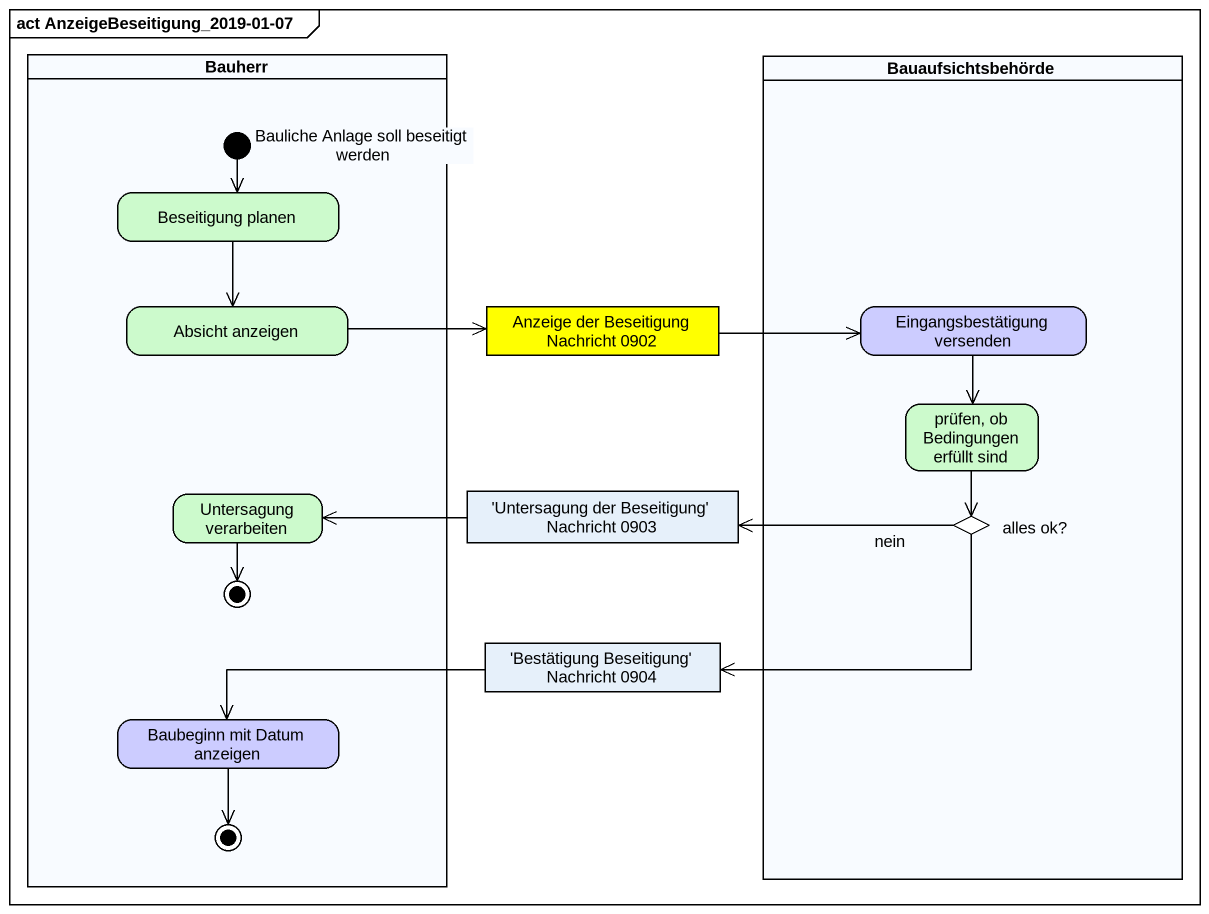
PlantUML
@startuml
mainframe act AnzeigeBeseitigung_2019-01-07
hide empty description
state Bauherr <<partition>> {
  state "Beseitigung planen" as Beseitigung_planen #CCFACC
  state "Bauliche Anlage soll beseitigt werden" as Bauliche_Anlage_soll <<start>>
  state "Absicht anzeigen" as Absicht_anzeigen #CCFACC
  state "Untersagung verarbeiten" as Untersagung_verarbeiten #CCFACC
  state final1 <<end>>
  state "Baubeginn mit Datum anzeigen" as Baubeginn_mit_Datum_anzeigen #CCCCFF
  state final2 <<end>>
}
state Bauaufsichtsbehörde <<partition>> {
  state "Eingangsbestätigung versenden" as Eingangsbestätigung #CCCCFF
  state "prüfen, ob Bedingungen erfüllt sind" as prüfen_ob_Bedingungen #CCFACC
  state "alles ok?" as alles_ok <<choice>>
}
state "Anzeige der Beseitigung Nachricht 0902" as Anzeige_der_Beseitigung <<object>> #FFFF00
state "'Untersagung der Beseitigung' Nachricht 0903" as Untersagung_der_Beseitigung <<object>>
state "'Bestätigung Beseitigung' Nachricht 0904" as Bestätigung_Beseitigung <<object>>
Beseitigung_planen --> Absicht_anzeigen
Bauliche_Anlage_soll --> Beseitigung_planen
Absicht_anzeigen -right-> Anzeige_der_Beseitigung
Anzeige_der_Beseitigung -right-> Eingangsbestätigung
Eingangsbestätigung --> prüfen_ob_Bedingungen
prüfen_ob_Bedingungen --> alles_ok
Untersagung_verarbeiten --> final1
Untersagung_der_Beseitigung -left-> Untersagung_verarbeiten
alles_ok -left-> Untersagung_der_Beseitigung : nein
alles_ok -left-> Bestätigung_Beseitigung
Bestätigung_Beseitigung -left-> Baubeginn_mit_Datum_anzeigen
Baubeginn_mit_Datum_anzeigen --> final2
@enduml
